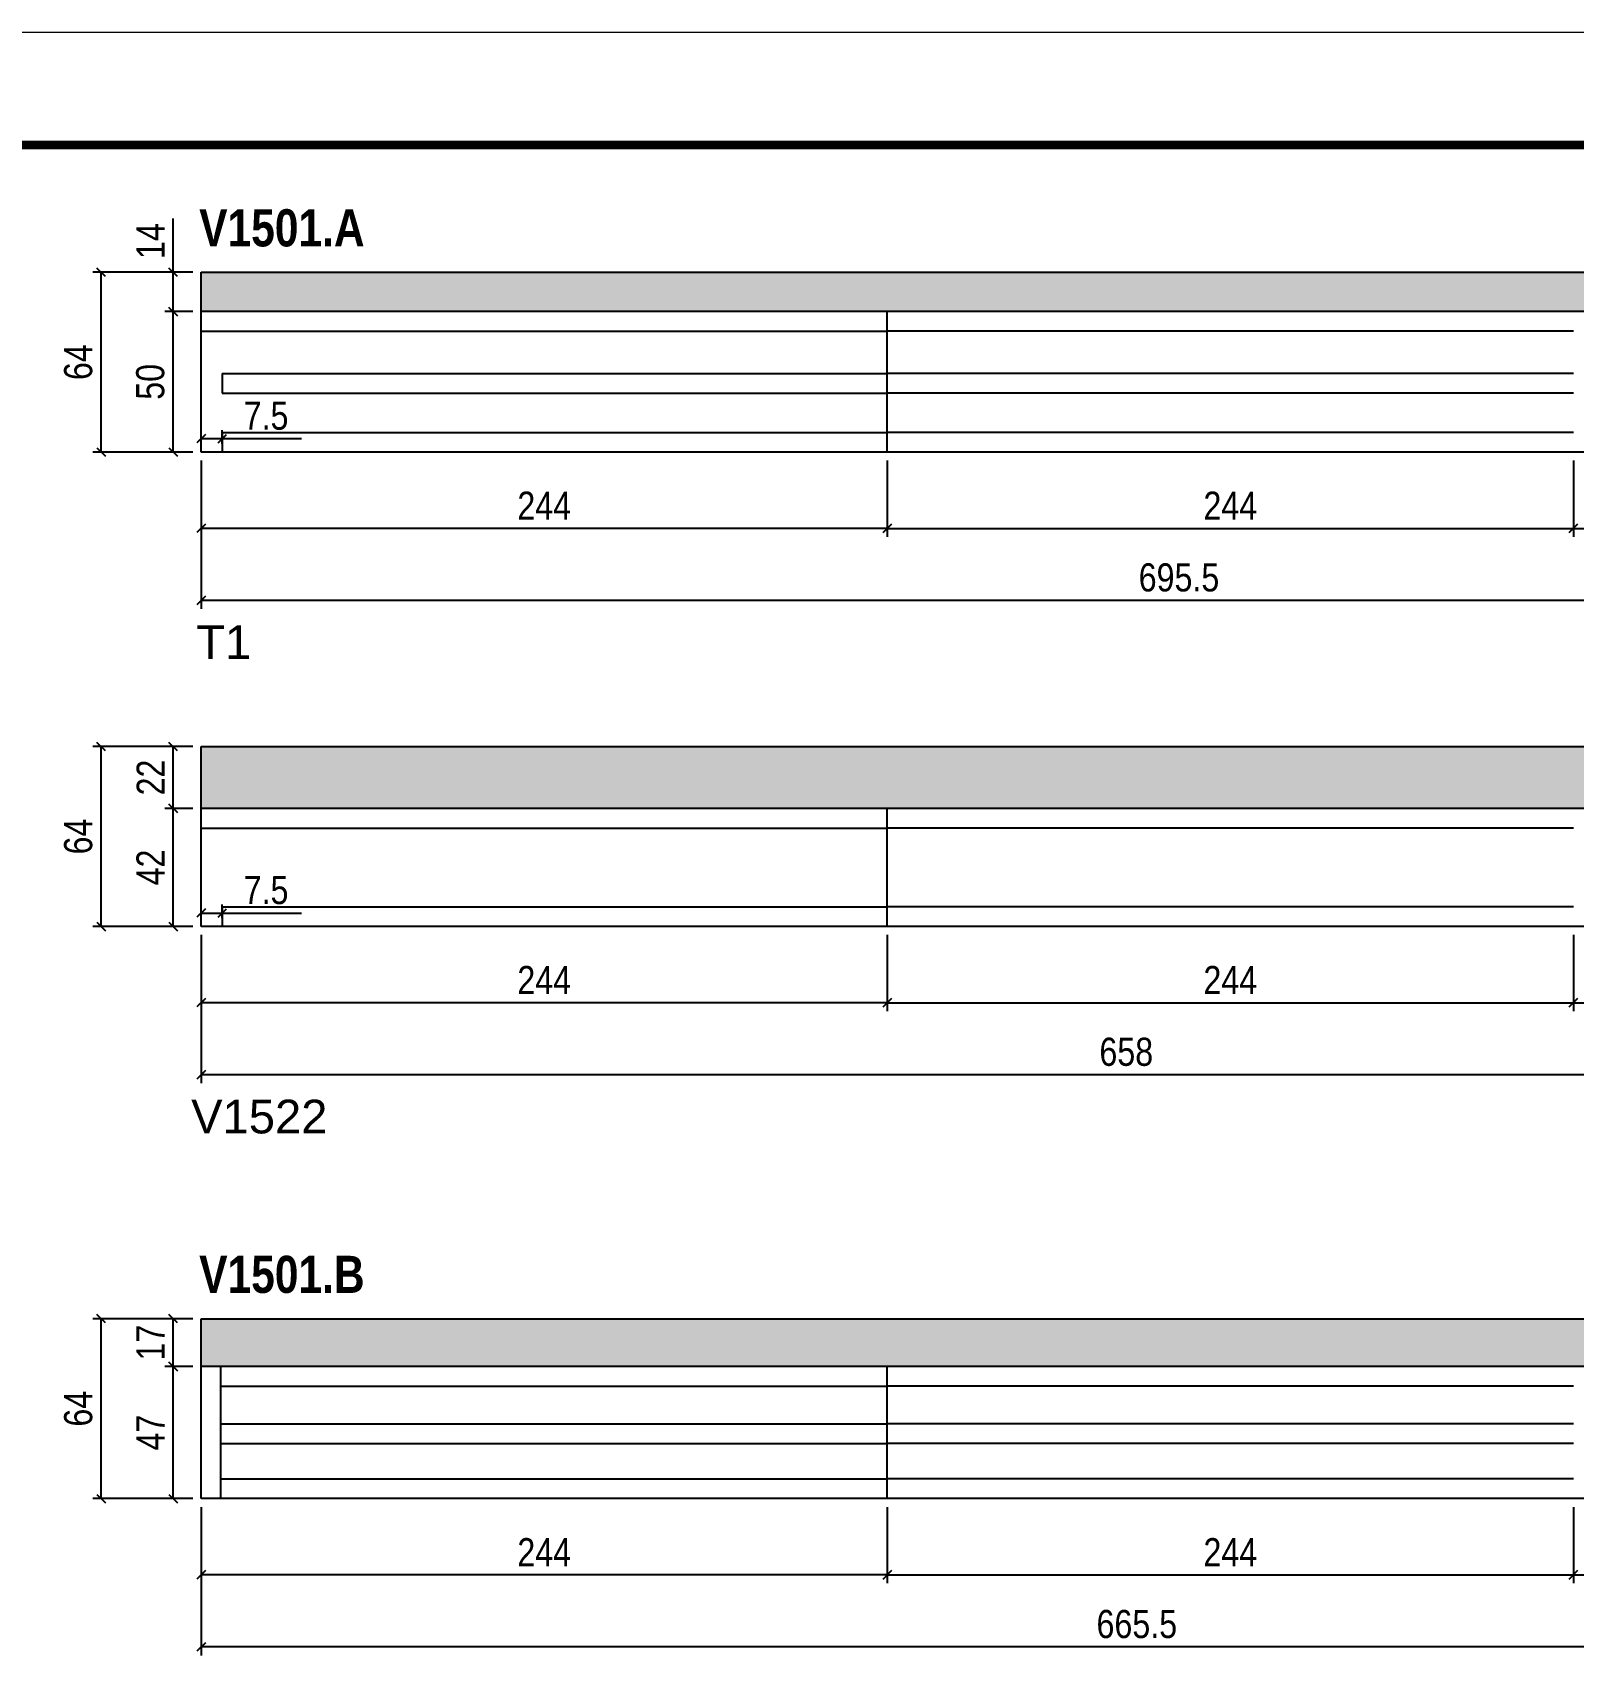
# Model space of a CAD drawing. Extents: x 3309 to 9563, y -2522 to 14608.
# Drawn here: x 5330 to 5878, y 12879 to 13459 of the extents above; entities that cross this region are included whole.
import ezdxf

# ---------------------------------------------------------------- set-up
doc = ezdxf.new("R2010")
doc.units = 0
doc.linetypes.add('DASHED', pattern=[0.75, 0.5, -0.25])
for name, color, linetype in [('5', 5, 'Continuous'), ('COTA', 241, 'Continuous'), ('NOMENCLATURA', 7, 'Continuous'), ('Painéis', 200, 'Continuous'), ('SARR_2.2x7', 40, 'Continuous')]:
    doc.layers.add(name, color=color, linetype=linetype)
doc.layers.add('Folhas', color=255, linetype='Continuous', lineweight=9)
doc.layers.add('SARRAFO DE PRESSAO', color=251, linetype='DASHED', lineweight=9)
doc.styles.add('COTA TECNICA', font='techl___.ttf', dxfattribs={"height": 10})
doc.styles.get("Standard").update_dxf_attribs({"font": 'arial.ttf'})
doc.styles.add('TECNICA', font='techb___.ttf', dxfattribs={"height": 10})
doc.dimstyles.new('PAINEL', dxfattribs={"dimtxt": 10, "dimasz": 3, "dimexe": 3, "dimexo": 3, "dimgap": 3, "dimtad": 1, "dimdec": 1, "dimzin": 12, "dimdsep": 46, "dimtxsty": 'COTA TECNICA', "dimblk1": 'OBLIQUE', "dimblk2": 'OBLIQUE', "dimsah": 1, "dimcen": 0.9, "dimclrd": 4, "dimclre": 4, "dimclrt": 240, "dimadec": 1, "dimazin": 3, "dimtfac": 1, "dimtdec": 1, "dimtmove": 0, "dimatfit": 3, "dimfxl": 1, "dimtolj": 1, "dimtzin": 12, "dimarcsym": 0})

# ---------------------------------------------------------------- blocks, each defined once
blk = doc.blocks.new('9999999999')
at = {"layer": 'Folhas'}
blk.add_lwpolyline([(98138.98, 34190.21), (99623.98, 34190.21), (99623.98, 35240.21), (98138.98, 35240.21)], close=True, dxfattribs=at)
at = {"layer": 'Folhas', "color": 30, "const_width": 3}
blk.add_lwpolyline([(98213.98, 34230.21), (99583.98, 34230.21), (99583.98, 35200.21), (98213.98, 35200.21)], close=True, dxfattribs=at)
blk = doc.blocks.new('_Oblique')
at = {"color": 0, "linetype": 'ByBlock', "lineweight": -2}
blk.add_line((-0.5, -0.5), (0.5, 0.5), dxfattribs=at)
blk = doc.blocks.new('*D1475')
at = {"layer": 'COTA', "color": 4, "linetype": 'ByBlock', "lineweight": -2, "transparency": 16777216}
for p, q in [((5389.6, 13307.04), (5389.6, 13279.92)), ((5633.6, 13307.04), (5633.6, 13279.92)), ((5633.6, 13282.92), (5389.6, 13282.92))]:
    blk.add_line(p, q, dxfattribs=at)
at = {"layer": 'Defpoints', "color": 0, "linetype": 'ByBlock', "transparency": 16777216}
for p in [(5389.6, 13310.04), (5633.6, 13310.04), (5389.6, 13282.92)]:
    blk.add_point(p, dxfattribs=at)
at = {"layer": 'COTA', "color": 4, "linetype": 'ByBlock', "lineweight": -2, "transparency": 16777216, "xscale": 3, "yscale": 3, "zscale": 3, "rotation": 180}
blk.add_blockref('_Oblique', (5389.6, 13282.92), dxfattribs=at)
at = {"layer": 'COTA', "color": 4, "linetype": 'ByBlock', "lineweight": -2, "transparency": 16777216, "xscale": 3, "yscale": 3, "zscale": 3}
blk.add_blockref('_Oblique', (5633.6, 13282.92), dxfattribs=at)
at = {"layer": 'COTA', "color": 240, "linetype": 'ByBlock', "transparency": 16777216, "insert": (5511.6, 13290.99), "char_height": 10, "attachment_point": 5, "style": 'COTA TECNICA'}
blk.add_mtext('\\A1;244', dxfattribs=at)
blk = doc.blocks.new('*D1476')
at = {"layer": 'COTA', "color": 4, "lineweight": -2, "transparency": 16777216}
for p, q in [((5633.6, 13307.04), (5633.6, 13279.92)), ((5877.6, 13307.04), (5877.6, 13279.92)), ((5633.6, 13282.92), (5877.6, 13282.92))]:
    blk.add_line(p, q, dxfattribs=at)
at = {"layer": 'Defpoints', "color": 0, "transparency": 16777216}
for p in [(5633.6, 13310.04, 0), (5877.6, 13310.04, 0), (5877.6, 13282.92)]:
    blk.add_point(p, dxfattribs=at)
at = {"layer": 'COTA', "color": 4, "lineweight": -2, "transparency": 16777216, "xscale": 3, "yscale": 3, "zscale": 3, "rotation": 180}
blk.add_blockref('_Oblique', (5633.6, 13282.92), dxfattribs=at)
at = {"layer": 'COTA', "color": 4, "lineweight": -2, "transparency": 16777216, "xscale": 3, "yscale": 3, "zscale": 3}
blk.add_blockref('_Oblique', (5877.6, 13282.92), dxfattribs=at)
at = {"layer": 'COTA', "color": 240, "transparency": 16777216, "insert": (5755.6, 13290.99), "char_height": 10, "attachment_point": 5, "style": 'COTA TECNICA'}
blk.add_mtext('\\A1;244', dxfattribs=at)
blk = doc.blocks.new('*D1477')
at = {"layer": 'COTA', "color": 4, "lineweight": -2, "transparency": 16777216}
for p, q in [((5877.6, 13307.04), (5877.6, 13279.92)), ((6085.1, 13307.04), (6085.1, 13279.92)), ((5877.6, 13282.92), (6085.1, 13282.92))]:
    blk.add_line(p, q, dxfattribs=at)
at = {"layer": 'Defpoints', "color": 0, "transparency": 16777216}
for p in [(5877.6, 13310.04, 0), (6085.1, 13310.04, 0), (6085.1, 13282.92)]:
    blk.add_point(p, dxfattribs=at)
at = {"layer": 'COTA', "color": 4, "lineweight": -2, "transparency": 16777216, "xscale": 3, "yscale": 3, "zscale": 3, "rotation": 180}
blk.add_blockref('_Oblique', (5877.6, 13282.92), dxfattribs=at)
at = {"layer": 'COTA', "color": 4, "lineweight": -2, "transparency": 16777216, "xscale": 3, "yscale": 3, "zscale": 3}
blk.add_blockref('_Oblique', (6085.1, 13282.92), dxfattribs=at)
at = {"layer": 'COTA', "color": 240, "transparency": 16777216, "insert": (5981.35, 13291.03), "char_height": 10, "attachment_point": 5, "style": 'COTA TECNICA'}
blk.add_mtext('\\A1;207.5', dxfattribs=at)
blk = doc.blocks.new('*D1478')
at = {"layer": 'COTA', "color": 4, "lineweight": -2, "transparency": 16777216}
for p, q in [((5389.6, 13307.04), (5389.6, 13254.26)), ((6085.1, 13307.04), (6085.1, 13254.26)), ((6085.1, 13257.26), (5389.6, 13257.26))]:
    blk.add_line(p, q, dxfattribs=at)
at = {"layer": 'Defpoints', "color": 0, "transparency": 16777216}
for p in [(5389.6, 13310.04, 0), (6085.1, 13310.04, 0), (5389.6, 13257.26)]:
    blk.add_point(p, dxfattribs=at)
at = {"layer": 'COTA', "color": 4, "lineweight": -2, "transparency": 16777216, "xscale": 3, "yscale": 3, "zscale": 3, "rotation": 180}
blk.add_blockref('_Oblique', (5389.6, 13257.26), dxfattribs=at)
at = {"layer": 'COTA', "color": 4, "lineweight": -2, "transparency": 16777216, "xscale": 3, "yscale": 3, "zscale": 3}
blk.add_blockref('_Oblique', (6085.1, 13257.26), dxfattribs=at)
at = {"layer": 'COTA', "color": 240, "transparency": 16777216, "insert": (5737.35, 13265.4), "char_height": 10, "attachment_point": 5, "style": 'COTA TECNICA'}
blk.add_mtext('\\A1;695.5', dxfattribs=at)
blk = doc.blocks.new('*D1479')
at = {"layer": 'COTA', "color": 4, "lineweight": -2, "transparency": 16777216}
for p, q in [((5386.6, 13360.04), (5376.65, 13360.04)), ((5379.65, 13310.04), (5379.65, 13360.04)), ((5386.6, 13310.04), (5376.65, 13310.04))]:
    blk.add_line(p, q, dxfattribs=at)
at = {"layer": 'Defpoints', "color": 0, "transparency": 16777216}
for p in [(5379.65, 13360.04), (5389.6, 13360.04), (5389.6, 13310.04)]:
    blk.add_point(p, dxfattribs=at)
at = {"layer": 'COTA', "color": 4, "lineweight": -2, "transparency": 16777216, "xscale": 3, "yscale": 3, "zscale": 3}
for p, rotation in [((5379.65, 13360.04), 90), ((5379.65, 13310.04), 270)]:
    blk.add_blockref('_Oblique', p, dxfattribs=dict(at, rotation=rotation))
at = {"layer": 'COTA', "color": 240, "transparency": 16777216, "insert": (5371.54, 13335.04), "char_height": 10, "attachment_point": 5, "rotation": 90, "style": 'COTA TECNICA'}
blk.add_mtext('\\A1;50', dxfattribs=at)
blk = doc.blocks.new('*D1480')
at = {"layer": 'COTA', "color": 4, "lineweight": -2, "transparency": 16777216}
for p, q in [((5379.65, 13374.04), (5379.65, 13393.16)), ((5386.6, 13374.04), (5376.65, 13374.04)), ((5379.65, 13360.04), (5379.65, 13374.04)), ((5386.6, 13360.04), (5376.65, 13360.04))]:
    blk.add_line(p, q, dxfattribs=at)
at = {"layer": 'Defpoints', "color": 0, "transparency": 16777216}
for p in [(5379.65, 13374.04), (5389.6, 13374.04), (5389.6, 13360.04)]:
    blk.add_point(p, dxfattribs=at)
at = {"layer": 'COTA', "color": 4, "lineweight": -2, "transparency": 16777216, "xscale": 3, "yscale": 3, "zscale": 3}
for p, rotation in [((5379.65, 13374.04), 90), ((5379.65, 13360.04), 270)]:
    blk.add_blockref('_Oblique', p, dxfattribs=dict(at, rotation=rotation))
at = {"layer": 'COTA', "color": 240, "transparency": 16777216, "insert": (5371.58, 13385.1), "char_height": 10, "attachment_point": 5, "rotation": 90, "style": 'COTA TECNICA'}
blk.add_mtext('\\A1;14', dxfattribs=at)
blk = doc.blocks.new('*D1481')
at = {"layer": 'COTA', "color": 4, "lineweight": -2, "transparency": 16777216}
for p, q in [((5386.6, 13374.04), (5351.02, 13374.04)), ((5354.02, 13310.04), (5354.02, 13374.04)), ((5386.6, 13310.04), (5351.02, 13310.04))]:
    blk.add_line(p, q, dxfattribs=at)
at = {"layer": 'Defpoints', "color": 0, "transparency": 16777216}
for p in [(5354.02, 13374.04), (5389.6, 13374.04), (5389.6, 13310.04)]:
    blk.add_point(p, dxfattribs=at)
at = {"layer": 'COTA', "color": 4, "lineweight": -2, "transparency": 16777216, "xscale": 3, "yscale": 3, "zscale": 3}
for p, rotation in [((5354.02, 13374.04), 90), ((5354.02, 13310.04), 270)]:
    blk.add_blockref('_Oblique', p, dxfattribs=dict(at, rotation=rotation))
at = {"layer": 'COTA', "color": 240, "transparency": 16777216, "insert": (5345.92, 13342.04), "char_height": 10, "attachment_point": 5, "rotation": 90, "style": 'COTA TECNICA'}
blk.add_mtext('\\A1;64', dxfattribs=at)
blk = doc.blocks.new('*D1482')
at = {"layer": 'COTA', "color": 4, "lineweight": -2, "transparency": 16777216}
for p, q in [((5389.6, 13313.04), (5389.6, 13317.83)), ((5397.1, 13313.04), (5397.1, 13317.83)), ((5389.6, 13314.83), (5397.1, 13314.83)), ((5397.1, 13314.83), (5425.26, 13314.83))]:
    blk.add_line(p, q, dxfattribs=at)
at = {"layer": 'Defpoints', "color": 0, "transparency": 16777216}
for p in [(5389.6, 13310.04), (5397.1, 13314.83), (5397.1, 13310.04)]:
    blk.add_point(p, dxfattribs=at)
at = {"layer": 'COTA', "color": 4, "lineweight": -2, "transparency": 16777216, "xscale": 3, "yscale": 3, "zscale": 3, "rotation": 180}
blk.add_blockref('_Oblique', (5389.6, 13314.83), dxfattribs=at)
at = {"layer": 'COTA', "color": 4, "lineweight": -2, "transparency": 16777216, "xscale": 3, "yscale": 3, "zscale": 3}
blk.add_blockref('_Oblique', (5397.1, 13314.83), dxfattribs=at)
at = {"layer": 'COTA', "color": 240, "transparency": 16777216, "insert": (5412.68, 13322.94), "char_height": 10, "attachment_point": 5, "style": 'COTA TECNICA'}
blk.add_mtext('\\A1;7.5', dxfattribs=at)
blk = doc.blocks.new('*D1484')
at = {"layer": 'COTA', "color": 4, "linetype": 'ByBlock', "lineweight": -2, "transparency": 16777216}
for p, q in [((5389.6, 13138.27), (5389.6, 13111.15)), ((5633.6, 13138.27), (5633.6, 13111.15)), ((5633.6, 13114.15), (5389.6, 13114.15))]:
    blk.add_line(p, q, dxfattribs=at)
at = {"layer": 'Defpoints', "color": 0, "linetype": 'ByBlock', "transparency": 16777216}
for p in [(5389.6, 13141.27), (5633.6, 13141.27), (5389.6, 13114.15)]:
    blk.add_point(p, dxfattribs=at)
at = {"layer": 'COTA', "color": 4, "linetype": 'ByBlock', "lineweight": -2, "transparency": 16777216, "xscale": 3, "yscale": 3, "zscale": 3, "rotation": 180}
blk.add_blockref('_Oblique', (5389.6, 13114.15), dxfattribs=at)
at = {"layer": 'COTA', "color": 4, "linetype": 'ByBlock', "lineweight": -2, "transparency": 16777216, "xscale": 3, "yscale": 3, "zscale": 3}
blk.add_blockref('_Oblique', (5633.6, 13114.15), dxfattribs=at)
at = {"layer": 'COTA', "color": 240, "linetype": 'ByBlock', "transparency": 16777216, "insert": (5511.6, 13122.23), "char_height": 10, "attachment_point": 5, "style": 'COTA TECNICA'}
blk.add_mtext('\\A1;244', dxfattribs=at)
blk = doc.blocks.new('*D1485')
at = {"layer": 'COTA', "color": 4, "lineweight": -2, "transparency": 16777216}
for p, q in [((5633.6, 13138.27), (5633.6, 13111.15)), ((5877.6, 13138.27), (5877.6, 13111.15)), ((5633.6, 13114.15), (5877.6, 13114.15))]:
    blk.add_line(p, q, dxfattribs=at)
at = {"layer": 'Defpoints', "color": 0, "transparency": 16777216}
for p in [(5633.6, 13141.27, 0), (5877.6, 13141.27, 0), (5877.6, 13114.15)]:
    blk.add_point(p, dxfattribs=at)
at = {"layer": 'COTA', "color": 4, "lineweight": -2, "transparency": 16777216, "xscale": 3, "yscale": 3, "zscale": 3, "rotation": 180}
blk.add_blockref('_Oblique', (5633.6, 13114.15), dxfattribs=at)
at = {"layer": 'COTA', "color": 4, "lineweight": -2, "transparency": 16777216, "xscale": 3, "yscale": 3, "zscale": 3}
blk.add_blockref('_Oblique', (5877.6, 13114.15), dxfattribs=at)
at = {"layer": 'COTA', "color": 240, "transparency": 16777216, "insert": (5755.6, 13122.23), "char_height": 10, "attachment_point": 5, "style": 'COTA TECNICA'}
blk.add_mtext('\\A1;244', dxfattribs=at)
blk = doc.blocks.new('*D1486')
at = {"layer": 'COTA', "color": 4, "lineweight": -2, "transparency": 16777216}
for p, q in [((5877.6, 13138.27), (5877.6, 13111.15)), ((6047.6, 13138.27), (6047.6, 13111.15)), ((5877.6, 13114.15), (6047.6, 13114.15))]:
    blk.add_line(p, q, dxfattribs=at)
at = {"layer": 'Defpoints', "color": 0, "transparency": 16777216}
for p in [(5877.6, 13141.27, 0), (6047.6, 13141.27, 0), (6047.6, 13114.15)]:
    blk.add_point(p, dxfattribs=at)
at = {"layer": 'COTA', "color": 4, "lineweight": -2, "transparency": 16777216, "xscale": 3, "yscale": 3, "zscale": 3, "rotation": 180}
blk.add_blockref('_Oblique', (5877.6, 13114.15), dxfattribs=at)
at = {"layer": 'COTA', "color": 4, "lineweight": -2, "transparency": 16777216, "xscale": 3, "yscale": 3, "zscale": 3}
blk.add_blockref('_Oblique', (6047.6, 13114.15), dxfattribs=at)
at = {"layer": 'COTA', "color": 240, "transparency": 16777216, "insert": (5962.6, 13122.25), "char_height": 10, "attachment_point": 5, "style": 'COTA TECNICA'}
blk.add_mtext('\\A1;170', dxfattribs=at)
blk = doc.blocks.new('*D1488')
at = {"layer": 'COTA', "color": 4, "lineweight": -2, "transparency": 16777216}
for p, q in [((5389.6, 13138.27), (5389.6, 13085.49)), ((6047.6, 13138.27), (6047.6, 13085.49)), ((6047.6, 13088.49), (5389.6, 13088.49))]:
    blk.add_line(p, q, dxfattribs=at)
at = {"layer": 'Defpoints', "color": 0, "transparency": 16777216}
for p in [(5389.6, 13141.27, 0), (6047.6, 13141.27, 0), (5389.6, 13088.49)]:
    blk.add_point(p, dxfattribs=at)
at = {"layer": 'COTA', "color": 4, "lineweight": -2, "transparency": 16777216, "xscale": 3, "yscale": 3, "zscale": 3, "rotation": 180}
blk.add_blockref('_Oblique', (5389.6, 13088.49), dxfattribs=at)
at = {"layer": 'COTA', "color": 4, "lineweight": -2, "transparency": 16777216, "xscale": 3, "yscale": 3, "zscale": 3}
blk.add_blockref('_Oblique', (6047.6, 13088.49), dxfattribs=at)
at = {"layer": 'COTA', "color": 240, "transparency": 16777216, "insert": (5718.6, 13096.63), "char_height": 10, "attachment_point": 5, "style": 'COTA TECNICA'}
blk.add_mtext('\\A1;658', dxfattribs=at)
blk = doc.blocks.new('*D1490')
at = {"layer": 'COTA', "color": 4, "lineweight": -2, "transparency": 16777216}
for p, q in [((5386.6, 13183.27), (5376.65, 13183.27)), ((5379.65, 13141.27), (5379.65, 13183.27)), ((5386.6, 13141.27), (5376.65, 13141.27))]:
    blk.add_line(p, q, dxfattribs=at)
at = {"layer": 'Defpoints', "color": 0, "transparency": 16777216}
for p in [(5379.65, 13183.27), (5389.6, 13183.27), (5389.6, 13141.27)]:
    blk.add_point(p, dxfattribs=at)
at = {"layer": 'COTA', "color": 4, "lineweight": -2, "transparency": 16777216, "xscale": 3, "yscale": 3, "zscale": 3}
for p, rotation in [((5379.65, 13183.27), 90), ((5379.65, 13141.27), 270)]:
    blk.add_blockref('_Oblique', p, dxfattribs=dict(at, rotation=rotation))
at = {"layer": 'COTA', "color": 240, "transparency": 16777216, "insert": (5371.58, 13162.27), "char_height": 10, "attachment_point": 5, "rotation": 90, "style": 'COTA TECNICA'}
blk.add_mtext('\\A1;42', dxfattribs=at)
blk = doc.blocks.new('*D1491')
at = {"layer": 'COTA', "color": 4, "lineweight": -2, "transparency": 16777216}
for p, q in [((5386.6, 13205.27), (5376.65, 13205.27)), ((5379.65, 13183.27), (5379.65, 13205.27)), ((5386.6, 13183.27), (5376.65, 13183.27))]:
    blk.add_line(p, q, dxfattribs=at)
at = {"layer": 'Defpoints', "color": 0, "transparency": 16777216}
for p in [(5379.65, 13205.27), (5389.6, 13205.27), (5389.6, 13183.27)]:
    blk.add_point(p, dxfattribs=at)
at = {"layer": 'COTA', "color": 4, "lineweight": -2, "transparency": 16777216, "xscale": 3, "yscale": 3, "zscale": 3}
for p, rotation in [((5379.65, 13205.27), 90), ((5379.65, 13183.27), 270)]:
    blk.add_blockref('_Oblique', p, dxfattribs=dict(at, rotation=rotation))
at = {"layer": 'COTA', "color": 240, "transparency": 16777216, "insert": (5371.65, 13194.27), "char_height": 10, "attachment_point": 5, "rotation": 90, "style": 'COTA TECNICA'}
blk.add_mtext('\\A1;22', dxfattribs=at)
blk = doc.blocks.new('*D1492')
at = {"layer": 'COTA', "color": 4, "lineweight": -2, "transparency": 16777216}
for p, q in [((5386.6, 13205.27), (5351.02, 13205.27)), ((5354.02, 13141.27), (5354.02, 13205.27)), ((5386.6, 13141.27), (5351.02, 13141.27))]:
    blk.add_line(p, q, dxfattribs=at)
at = {"layer": 'Defpoints', "color": 0, "transparency": 16777216}
for p in [(5354.02, 13205.27), (5389.6, 13205.27), (5389.6, 13141.27)]:
    blk.add_point(p, dxfattribs=at)
at = {"layer": 'COTA', "color": 4, "lineweight": -2, "transparency": 16777216, "xscale": 3, "yscale": 3, "zscale": 3}
for p, rotation in [((5354.02, 13205.27), 90), ((5354.02, 13141.27), 270)]:
    blk.add_blockref('_Oblique', p, dxfattribs=dict(at, rotation=rotation))
at = {"layer": 'COTA', "color": 240, "transparency": 16777216, "insert": (5345.92, 13173.27), "char_height": 10, "attachment_point": 5, "rotation": 90, "style": 'COTA TECNICA'}
blk.add_mtext('\\A1;64', dxfattribs=at)
blk = doc.blocks.new('*D1489')
at = {"layer": 'COTA', "color": 4, "lineweight": -2, "transparency": 16777216}
for p, q in [((5389.6, 13144.27), (5389.6, 13149.06)), ((5397.1, 13144.27), (5397.1, 13149.06)), ((5389.6, 13146.06), (5397.1, 13146.06)), ((5397.1, 13146.06), (5425.26, 13146.06))]:
    blk.add_line(p, q, dxfattribs=at)
at = {"layer": 'Defpoints', "color": 0, "transparency": 16777216}
for p in [(5389.6, 13141.27), (5397.1, 13146.06), (5397.1, 13141.27)]:
    blk.add_point(p, dxfattribs=at)
at = {"layer": 'COTA', "color": 4, "lineweight": -2, "transparency": 16777216, "xscale": 3, "yscale": 3, "zscale": 3, "rotation": 180}
blk.add_blockref('_Oblique', (5389.6, 13146.06), dxfattribs=at)
at = {"layer": 'COTA', "color": 4, "lineweight": -2, "transparency": 16777216, "xscale": 3, "yscale": 3, "zscale": 3}
blk.add_blockref('_Oblique', (5397.1, 13146.06), dxfattribs=at)
at = {"layer": 'COTA', "color": 240, "transparency": 16777216, "insert": (5412.68, 13154.17), "char_height": 10, "attachment_point": 5, "style": 'COTA TECNICA'}
blk.add_mtext('\\A1;7.5', dxfattribs=at)
blk = doc.blocks.new('*D1493')
at = {"layer": 'COTA', "color": 4, "linetype": 'ByBlock', "lineweight": -2, "transparency": 16777216}
for p, q in [((5389.6, 12934.71), (5389.6, 12907.59)), ((5633.6, 12934.71), (5633.6, 12907.59)), ((5633.6, 12910.59), (5389.6, 12910.59))]:
    blk.add_line(p, q, dxfattribs=at)
at = {"layer": 'Defpoints', "color": 0, "linetype": 'ByBlock', "transparency": 16777216}
for p in [(5389.6, 12937.71), (5633.6, 12937.71), (5389.6, 12910.59)]:
    blk.add_point(p, dxfattribs=at)
at = {"layer": 'COTA', "color": 4, "linetype": 'ByBlock', "lineweight": -2, "transparency": 16777216, "xscale": 3, "yscale": 3, "zscale": 3, "rotation": 180}
blk.add_blockref('_Oblique', (5389.6, 12910.59), dxfattribs=at)
at = {"layer": 'COTA', "color": 4, "linetype": 'ByBlock', "lineweight": -2, "transparency": 16777216, "xscale": 3, "yscale": 3, "zscale": 3}
blk.add_blockref('_Oblique', (5633.6, 12910.59), dxfattribs=at)
at = {"layer": 'COTA', "color": 240, "linetype": 'ByBlock', "transparency": 16777216, "insert": (5511.6, 12918.66), "char_height": 10, "attachment_point": 5, "style": 'COTA TECNICA'}
blk.add_mtext('\\A1;244', dxfattribs=at)
blk = doc.blocks.new('*D1494')
at = {"layer": 'COTA', "color": 4, "lineweight": -2, "transparency": 16777216}
for p, q in [((5633.6, 12934.71), (5633.6, 12907.59)), ((5877.6, 12934.71), (5877.6, 12907.59)), ((5633.6, 12910.59), (5877.6, 12910.59))]:
    blk.add_line(p, q, dxfattribs=at)
at = {"layer": 'Defpoints', "color": 0, "transparency": 16777216}
for p in [(5633.6, 12937.71, 0), (5877.6, 12937.71, 0), (5877.6, 12910.59)]:
    blk.add_point(p, dxfattribs=at)
at = {"layer": 'COTA', "color": 4, "lineweight": -2, "transparency": 16777216, "xscale": 3, "yscale": 3, "zscale": 3, "rotation": 180}
blk.add_blockref('_Oblique', (5633.6, 12910.59), dxfattribs=at)
at = {"layer": 'COTA', "color": 4, "lineweight": -2, "transparency": 16777216, "xscale": 3, "yscale": 3, "zscale": 3}
blk.add_blockref('_Oblique', (5877.6, 12910.59), dxfattribs=at)
at = {"layer": 'COTA', "color": 240, "transparency": 16777216, "insert": (5755.6, 12918.66), "char_height": 10, "attachment_point": 5, "style": 'COTA TECNICA'}
blk.add_mtext('\\A1;244', dxfattribs=at)
blk = doc.blocks.new('*D1495')
at = {"layer": 'COTA', "color": 4, "lineweight": -2, "transparency": 16777216}
for p, q in [((5877.6, 12934.71), (5877.6, 12907.59)), ((6055.1, 12934.71), (6055.1, 12907.59)), ((5877.6, 12910.59), (6055.1, 12910.59))]:
    blk.add_line(p, q, dxfattribs=at)
at = {"layer": 'Defpoints', "color": 0, "transparency": 16777216}
for p in [(5877.6, 12937.71, 0), (6055.1, 12937.71, 0), (6055.1, 12910.59)]:
    blk.add_point(p, dxfattribs=at)
at = {"layer": 'COTA', "color": 4, "lineweight": -2, "transparency": 16777216, "xscale": 3, "yscale": 3, "zscale": 3, "rotation": 180}
blk.add_blockref('_Oblique', (5877.6, 12910.59), dxfattribs=at)
at = {"layer": 'COTA', "color": 4, "lineweight": -2, "transparency": 16777216, "xscale": 3, "yscale": 3, "zscale": 3}
blk.add_blockref('_Oblique', (6055.1, 12910.59), dxfattribs=at)
at = {"layer": 'COTA', "color": 240, "transparency": 16777216, "insert": (5966.35, 12918.7), "char_height": 10, "attachment_point": 5, "style": 'COTA TECNICA'}
blk.add_mtext('\\A1;177.5', dxfattribs=at)
blk = doc.blocks.new('*D1496')
at = {"layer": 'COTA', "color": 4, "lineweight": -2, "transparency": 16777216}
for p, q in [((5389.6, 12934.71), (5389.6, 12881.93)), ((6055.1, 12934.71), (6055.1, 12881.93)), ((6055.1, 12884.93), (5389.6, 12884.93))]:
    blk.add_line(p, q, dxfattribs=at)
at = {"layer": 'Defpoints', "color": 0, "transparency": 16777216}
for p in [(5389.6, 12937.71, 0), (6055.1, 12937.71, 0), (5389.6, 12884.93)]:
    blk.add_point(p, dxfattribs=at)
at = {"layer": 'COTA', "color": 4, "lineweight": -2, "transparency": 16777216, "xscale": 3, "yscale": 3, "zscale": 3, "rotation": 180}
blk.add_blockref('_Oblique', (5389.6, 12884.93), dxfattribs=at)
at = {"layer": 'COTA', "color": 4, "lineweight": -2, "transparency": 16777216, "xscale": 3, "yscale": 3, "zscale": 3}
blk.add_blockref('_Oblique', (6055.1, 12884.93), dxfattribs=at)
at = {"layer": 'COTA', "color": 240, "transparency": 16777216, "insert": (5722.35, 12893.04), "char_height": 10, "attachment_point": 5, "style": 'COTA TECNICA'}
blk.add_mtext('\\A1;665.5', dxfattribs=at)
blk = doc.blocks.new('*D1497')
at = {"layer": 'COTA', "color": 4, "lineweight": -2, "transparency": 16777216}
for p, q in [((5386.6, 12984.71), (5376.65, 12984.71)), ((5379.65, 12937.71), (5379.65, 12984.71)), ((5386.6, 12937.71), (5376.65, 12937.71))]:
    blk.add_line(p, q, dxfattribs=at)
at = {"layer": 'Defpoints', "color": 0, "transparency": 16777216}
for p in [(5379.65, 12984.71), (5389.6, 12984.71), (5389.6, 12937.71)]:
    blk.add_point(p, dxfattribs=at)
at = {"layer": 'COTA', "color": 4, "lineweight": -2, "transparency": 16777216, "xscale": 3, "yscale": 3, "zscale": 3}
for p, rotation in [((5379.65, 12984.71), 90), ((5379.65, 12937.71), 270)]:
    blk.add_blockref('_Oblique', p, dxfattribs=dict(at, rotation=rotation))
at = {"layer": 'COTA', "color": 240, "transparency": 16777216, "insert": (5371.58, 12961.21), "char_height": 10, "attachment_point": 5, "rotation": 90, "style": 'COTA TECNICA'}
blk.add_mtext('\\A1;47', dxfattribs=at)
blk = doc.blocks.new('*D1498')
at = {"layer": 'COTA', "color": 4, "lineweight": -2, "transparency": 16777216}
for p, q in [((5386.6, 13001.71), (5376.65, 13001.71)), ((5379.65, 12984.71), (5379.65, 13001.71)), ((5386.6, 12984.71), (5376.65, 12984.71))]:
    blk.add_line(p, q, dxfattribs=at)
at = {"layer": 'Defpoints', "color": 0, "transparency": 16777216}
for p in [(5379.65, 13001.71), (5389.6, 13001.71), (5389.6, 12984.71)]:
    blk.add_point(p, dxfattribs=at)
at = {"layer": 'COTA', "color": 4, "lineweight": -2, "transparency": 16777216, "xscale": 3, "yscale": 3, "zscale": 3}
for p, rotation in [((5379.65, 13001.71), 90), ((5379.65, 12984.71), 270)]:
    blk.add_blockref('_Oblique', p, dxfattribs=dict(at, rotation=rotation))
at = {"layer": 'COTA', "color": 240, "transparency": 16777216, "insert": (5371.58, 12993.21), "char_height": 10, "attachment_point": 5, "rotation": 90, "style": 'COTA TECNICA'}
blk.add_mtext('\\A1;17', dxfattribs=at)
blk = doc.blocks.new('*D1499')
at = {"layer": 'COTA', "color": 4, "lineweight": -2, "transparency": 16777216}
for p, q in [((5386.6, 13001.71), (5351.02, 13001.71)), ((5354.02, 12937.71), (5354.02, 13001.71)), ((5386.6, 12937.71), (5351.02, 12937.71))]:
    blk.add_line(p, q, dxfattribs=at)
at = {"layer": 'Defpoints', "color": 0, "transparency": 16777216}
for p in [(5354.02, 13001.71), (5389.6, 13001.71), (5389.6, 12937.71)]:
    blk.add_point(p, dxfattribs=at)
at = {"layer": 'COTA', "color": 4, "lineweight": -2, "transparency": 16777216, "xscale": 3, "yscale": 3, "zscale": 3}
for p, rotation in [((5354.02, 13001.71), 90), ((5354.02, 12937.71), 270)]:
    blk.add_blockref('_Oblique', p, dxfattribs=dict(at, rotation=rotation))
at = {"layer": 'COTA', "color": 240, "transparency": 16777216, "insert": (5345.92, 12969.71), "char_height": 10, "attachment_point": 5, "rotation": 90, "style": 'COTA TECNICA'}
blk.add_mtext('\\A1;64', dxfattribs=at)

msp = doc.modelspace()

# ---------------------------------------------------------------- hatches: boundary and pattern name
at = {"layer": 'COTA'}
h = msp.add_hatch(dxfattribs=at)
h.set_pattern_fill('AR-CONC', color=256, scale=0.03)
h.set_pattern_definition([(50, (1647.4945, 3821.724), (5.46554, -0.4781726), [0.5715, -6.2865]), (355, (1647.4945, 3821.724), (-1.0573026, 5.7317054), [0.4572, -5.0292175]), (100.451445, (1647.95, 3821.684), (4.4082374, 5.2535326), [0.4857003, -5.3427073]), (46.1842, (1647.4945, 3823.248), (8.1323712, -1.26127), [0.85725, -9.42975]), (96.63556, (1648.172, 3823.143), (7.122124, 7.422784), [0.728551, -8.014068]), (351.18415, (1647.4945, 3823.248), (7.122124, 7.422784), [0.685799, -7.543792]), (21, (1648.2565, 3822.867), (4.5484317, -3.067956), [0.5715, -6.2865]), (326, (1648.2565, 3822.867), (1.854061, 5.525639), [0.4572, -5.0292]), (71.451445, (1648.6356, 3822.611), (6.4024926, 2.457683), [0.4857003, -5.342698]), (37.5, (1647.4945, 3821.7238), (0.0926581, 2.53665117), [0, -4.96824, 0, -5.1054, 0, -5.04825]), (7.5, (1647.4945, 3821.7238), (2.0045899, 3.00541724), [0, -2.91084, 0, -4.85394, 0, -1.92405]), (327.5, (1645.7953, 3821.7238), (4.06771786, -0.17186232), [0, -1.905, 0, -5.9436, 0, -7.8867]), (317.5, (1645.0333, 3821.7238), (4.4438754, 0.7627947), [0, -2.4765, 0, -3.94716, 0, -5.6007])])
h.paths.add_polyline_path([(6085.1, 13360.04), (6085.1, 13374.04), (5389.6, 13374.04), (5389.6, 13360.04)])
h = msp.add_hatch(dxfattribs=at)
h.set_pattern_fill('AR-CONC', color=256, scale=0.03)
h.set_pattern_definition([(50, (1647.4945, 3652.958), (5.46554, -0.4781726), [0.5715, -6.2865]), (355, (1647.4945, 3652.958), (-1.0573026, 5.7317054), [0.4572, -5.0292175]), (100.451445, (1647.95, 3652.918), (4.4082374, 5.2535326), [0.4857003, -5.3427073]), (46.1842, (1647.4945, 3654.482), (8.1323712, -1.26127), [0.85725, -9.42975]), (96.63556, (1648.172, 3654.377), (7.122124, 7.422784), [0.728551, -8.014068]), (351.18415, (1647.4945, 3654.482), (7.122124, 7.422784), [0.685799, -7.543792]), (21, (1648.2565, 3654.101), (4.5484317, -3.067956), [0.5715, -6.2865]), (326, (1648.2565, 3654.101), (1.854061, 5.525639), [0.4572, -5.0292]), (71.451445, (1648.6356, 3653.8453), (6.4024926, 2.457683), [0.4857003, -5.342698]), (37.5, (1647.4945, 3652.958), (0.0926581, 2.53665117), [0, -4.96824, 0, -5.1054, 0, -5.04825]), (7.5, (1647.4945, 3652.958), (2.0045899, 3.00541724), [0, -2.91084, 0, -4.85394, 0, -1.92405]), (327.5, (1645.7953, 3652.958), (4.06771786, -0.1718623), [0, -1.905, 0, -5.9436, 0, -7.8867]), (317.5, (1645.0333, 3652.958), (4.4438754, 0.7627947), [0, -2.4765, 0, -3.94716, 0, -5.6007])])
h.paths.add_polyline_path([(5389.6, 13205.27), (5389.6, 13183.27), (6047.6, 13183.27), (6047.6, 13205.27)])
h = msp.add_hatch(dxfattribs=at)
h.set_pattern_fill('AR-CONC', color=256, scale=0.03)
h.set_pattern_definition([(50, (1647.4945, 3449.397), (5.46554, -0.4781726), [0.5715, -6.2865]), (355, (1647.4945, 3449.397), (-1.0573026, 5.7317054), [0.4572, -5.0292175]), (100.451445, (1647.95, 3449.357), (4.4082374, 5.2535326), [0.4857003, -5.3427073]), (46.1842, (1647.4945, 3450.921), (8.1323712, -1.26127), [0.85725, -9.42975]), (96.63556, (1648.172, 3450.816), (7.122124, 7.422784), [0.728551, -8.014068]), (351.18415, (1647.4945, 3450.921), (7.122124, 7.422784), [0.685799, -7.543792]), (21, (1648.2565, 3450.54), (4.5484317, -3.067956), [0.5715, -6.2865]), (326, (1648.2565, 3450.54), (1.854061, 5.525639), [0.4572, -5.0292]), (71.451445, (1648.6356, 3450.284), (6.4024926, 2.457683), [0.4857003, -5.342698]), (37.5, (1647.4945, 3449.3969), (0.0926581, 2.53665117), [0, -4.96824, 0, -5.1054, 0, -5.04825]), (7.5, (1647.4945, 3449.3969), (2.0045899, 3.00541724), [0, -2.91084, 0, -4.85394, 0, -1.92405]), (327.5, (1645.7953, 3449.3969), (4.06771786, -0.1718623), [0, -1.905, 0, -5.9436, 0, -7.8867]), (317.5, (1645.0333, 3449.397), (4.4438754, 0.7627947), [0, -2.4765, 0, -3.94716, 0, -5.6007])])
h.paths.add_polyline_path([(6055.1, 12984.71), (6055.1, 13001.71), (5389.6, 13001.71), (5389.6, 12984.71)])

# ---------------------------------------------------------------- linework, layer by layer
for p, q in [((5389.6, 13360.04), (5389.6, 13374.04)), ((5389.6, 13374.04), (6085.1, 13374.04)), ((5389.6, 13183.27), (5389.6, 13205.27)), ((5389.6, 13205.27), (6047.6, 13205.27)), ((5397.1, 13148.27), (5397.1, 13141.27)), ((5389.6, 12984.71), (5389.6, 13001.71)), ((5389.6, 13001.71), (6055.1, 13001.71))]:
    msp.add_line(p, q, dxfattribs=at)
at = {"layer": 'Painéis', "linetype": 'ByBlock'}
for p, q in [((6085.1, 13360.04), (5389.6, 13360.04)), ((5389.6, 13310.04), (5389.6, 13360.04)), ((5633.6, 13310.04), (5633.6, 13360.04)), ((6085.1, 13310.04), (5389.6, 13310.04)), ((6047.6, 13183.27), (5389.6, 13183.27)), ((5389.6, 13141.27), (5389.6, 13183.27)), ((5633.6, 13141.27), (5633.6, 13183.27)), ((6047.6, 13141.27), (5389.6, 13141.27)), ((6055.1, 12984.71), (5389.6, 12984.71)), ((5389.6, 12937.71), (5389.6, 12984.71)), ((5633.6, 12937.71), (5633.6, 12984.71)), ((6055.1, 12937.71), (5389.6, 12937.71))]:
    msp.add_line(p, q, dxfattribs=at)
at = {"layer": 'SARR_2.2x7', "linetype": 'Continuous'}
for p, q in [((5389.6, 13353.04), (5633.6, 13353.04)), ((5877.6, 13353.04), (5633.6, 13353.04)), ((5397.1, 13338.06), (5397.1, 13331.06)), ((5397.1, 13338.06), (5633.6, 13338.06)), ((5877.6, 13338.06), (5633.6, 13338.06)), ((5397.1, 13331.06), (5633.6, 13331.06)), ((5877.6, 13331.06), (5633.6, 13331.06)), ((5397.1, 13317.04), (5633.6, 13317.04)), ((5397.1, 13317.04), (5397.1, 13310.04)), ((5877.6, 13317.04), (5633.6, 13317.04)), ((5389.6, 13176.27), (5633.6, 13176.27)), ((5877.6, 13176.27), (5633.6, 13176.27)), ((5397.1, 13148.27), (5633.6, 13148.27)), ((5877.6, 13148.27), (5633.6, 13148.27)), ((5396.6, 12937.71), (5396.6, 12984.71)), ((5396.6, 12977.71), (5633.6, 12977.71)), ((5877.6, 12977.71), (5633.6, 12977.71)), ((5396.6, 12964.37), (5633.6, 12964.37)), ((5877.6, 12964.37), (5633.6, 12964.37)), ((5396.6, 12957.37), (5633.6, 12957.37)), ((5877.6, 12957.37), (5633.6, 12957.37)), ((5396.6, 12944.71), (5633.6, 12944.71)), ((5877.6, 12944.71), (5633.6, 12944.71))]:
    msp.add_line(p, q, dxfattribs=at)

# ---------------------------------------------------------------- block references
at = {"layer": 'SARRAFO DE PRESSAO', "color": 6, "linetype": 'ByBlock'}
msp.add_blockref('9999999999', (-93231.11, -21780.92), dxfattribs=at)

# ---------------------------------------------------------------- texts
at = {"layer": '5', "linetype": 'Continuous'}
for s, rotation, p in [('T1', 0.00004, (5387.81, 13236.42)), ('V1522', 359.99996, (5386.03, 13067.65))]:
    msp.add_text(s, height=12, rotation=rotation, dxfattribs=at).set_placement(p)
at = {"layer": 'NOMENCLATURA', "style": 'TECNICA'}
for s, p in [('V1501.A', (5388.89, 13383.23)), ('V1501.B', (5388.89, 13010.9))]:
    msp.add_text(s, height=13.2, dxfattribs=at).set_placement(p)

# ---------------------------------------------------------------- dimensions: what is measured, and where the dimension line sits
at = {"layer": 'COTA'}
for base, p1, p2, picture, middle in [((5379.65, 13374.04), (5389.6, 13360.04), (5389.6, 13374.04), '*D1480', (5371.58, 13385.1)), ((5354.02, 13374.04), (5389.6, 13310.04), (5389.6, 13374.04), '*D1481', (5345.92, 13342.04)), ((5379.65, 13360.04), (5389.6, 13310.04), (5389.6, 13360.04), '*D1479', (5371.54, 13335.04)), ((5354.02, 13205.27), (5389.6, 13141.27), (5389.6, 13205.27), '*D1492', (5345.92, 13173.27)), ((5379.65, 13205.27), (5389.6, 13183.27), (5389.6, 13205.27), '*D1491', (5371.65, 13194.27)), ((5379.65, 13183.27), (5389.6, 13141.27), (5389.6, 13183.27), '*D1490', (5371.58, 13162.27)), ((5354.02, 13001.71), (5389.6, 12937.71), (5389.6, 13001.71), '*D1499', (5345.92, 12969.71)), ((5379.65, 13001.71), (5389.6, 12984.71), (5389.6, 13001.71), '*D1498', (5371.58, 12993.21)), ((5379.65, 12984.71), (5389.6, 12937.71), (5389.6, 12984.71), '*D1497', (5371.58, 12961.21))]:
    dim = msp.add_linear_dim(base=base, p1=p1, p2=p2, angle=90, dimstyle='PAINEL', dxfattribs=at)
    dim.commit()
    dim.dimension.update_dxf_attribs({"geometry": picture, "text_midpoint": middle})
for base, p1, p2, picture, middle in [((5397.1, 13314.83), (5389.6, 13310.04), (5397.1, 13310.04), '*D1482', (5412.68, 13322.94)), ((5389.6, 13257.26, 0), (6085.1, 13310.04), (5389.6, 13310.04), '*D1478', (5737.35, 13265.4, 0)), ((5877.6, 13282.92, 0), (5633.6, 13310.04), (5877.6, 13310.04), '*D1476', (5755.6, 13290.99, 0)), ((6085.1, 13282.92, 0), (5877.6, 13310.04), (6085.1, 13310.04), '*D1477', (5981.35, 13291.03, 0)), ((5397.1, 13146.06), (5389.6, 13141.27), (5397.1, 13141.27), '*D1489', (5412.68, 13154.17)), ((5389.6, 13088.49, 0), (6047.6, 13141.27), (5389.6, 13141.27), '*D1488', (5718.6, 13096.63, 0)), ((5877.6, 13114.15, 0), (5633.6, 13141.27), (5877.6, 13141.27), '*D1485', (5755.6, 13122.23, 0)), ((6047.6, 13114.15, 0), (5877.6, 13141.27), (6047.6, 13141.27), '*D1486', (5962.6, 13122.25, 0)), ((5389.6, 12884.93, 0), (6055.1, 12937.71), (5389.6, 12937.71), '*D1496', (5722.35, 12893.04, 0)), ((5877.6, 12910.59, 0), (5633.6, 12937.71), (5877.6, 12937.71), '*D1494', (5755.6, 12918.66, 0)), ((6055.1, 12910.59, 0), (5877.6, 12937.71), (6055.1, 12937.71), '*D1495', (5966.35, 12918.7, 0))]:
    dim = msp.add_linear_dim(base=base, p1=p1, p2=p2, dimstyle='PAINEL', dxfattribs=at)
    dim.commit()
    dim.dimension.update_dxf_attribs({"geometry": picture, "text_midpoint": middle})
at = {"layer": 'COTA', "linetype": 'ByBlock'}
for base, p1, p2, picture, middle in [((5389.6, 13282.92), (5633.6, 13310.04), (5389.6, 13310.04), '*D1475', (5511.6, 13290.99)), ((5389.6, 13114.15), (5633.6, 13141.27), (5389.6, 13141.27), '*D1484', (5511.6, 13122.23)), ((5389.6, 12910.59), (5633.6, 12937.71), (5389.6, 12937.71), '*D1493', (5511.6, 12918.66))]:
    dim = msp.add_linear_dim(base=base, p1=p1, p2=p2, angle=180, dimstyle='PAINEL', override={"dimtmove": 1}, dxfattribs=at)
    dim.commit()
    dim.dimension.update_dxf_attribs({"geometry": picture, "text_midpoint": middle})

doc.saveas('drawing.dxf')
